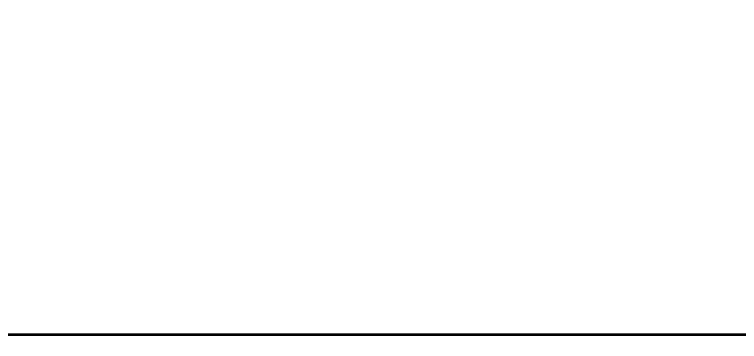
# Model space of a CAD drawing. Header units: metres. Extents: x 6 to 601, y -20 to 118.
# Drawn here: x 166 to 173.42, y 41.17 to 44.51 of the extents above; entities that cross this region are included whole.
import ezdxf

# ---------------------------------------------------------------- set-up
doc = ezdxf.new("R2010")
doc.units = ezdxf.units.M
doc.header["$MEASUREMENT"] = 0
doc.set_wipeout_variables(frame=1)
doc.layers.add('DEFPOINT', color=7, linetype='Continuous')
doc.layers.add('PDA_Hatch 2_Black Electrical Band Blocks_100x100x60mm', color=253, linetype='Continuous')
doc.layers.add('EXISTING ROAD', color=7, linetype='Continuous', lineweight=5)
doc.layers.add('WALL', color=46, linetype='Continuous', lineweight=30)

# ---------------------------------------------------------------- blocks, each defined once
blk = doc.blocks.new('Survey Base')
at = {"layer": 'WALL', "color": 8, "lineweight": 5}
for points in [[(9875.959, 10033.657), (9882.269, 10031.103), (9903.271, 10022.652), (9927.578, 10012.78), (9941.609, 10007.165), (9945.998, 10004.706), (9950.494, 10000.672), (9954.944, 9996.373), (9958.545, 9989.785), (9960.662, 9984.051), (9960.901, 9979.674), (9957.906, 9959.859), (9956.855, 9954.511), (9979.983, 9950.813)], [(9875.839, 10033.381), (9882.157, 10030.824), (9903.159, 10022.374), (9927.466, 10012.502), (9941.479, 10006.894), (9945.823, 10004.46), (9950.289, 10000.452), (9954.702, 9996.189), (9958.271, 9989.661), (9960.364, 9983.99), (9960.599, 9979.688), (9957.61, 9959.91), (9956.501, 9954.264), (9979.935, 9950.517)]]:
    blk.add_lwpolyline(points, dxfattribs=at)
blk = doc.blocks.new('site plan')
at = {"layer": 'PDA_Hatch 2_Black Electrical Band Blocks_100x100x60mm', "lineweight": 0, "true_color": 0xc7c8ca, "transparency": 33554687}
h = blk.add_hatch(dxfattribs=at)
h.set_pattern_fill('ANSI37', color=9, scale=0.8, angle=133.7999)
h.set_pattern_definition([(178.7998968, (-10425.47564, -11325.61845), (-0.0020944221, -0.0999780646), []), (268.7998968, (-10425.47564, -11325.61845), (0.0999780646, -0.0020944221), [])])
edge = h.paths.add_edge_path()
edge.add_line((347.741, 227.569), (347.81, 227.175))
edge.add_line((347.81, 227.175), (350.326, 227.519))
edge.add_line((350.326, 227.519), (352.669, 227.125))
edge.add_arc((359.686, 159.138), 68.349, 55.61939, 95.89245, ccw=False)
edge.add_line((398.282, 215.546), (398.583, 215.825))
edge.add_arc((359.686, 159.138), 68.749, 55.54302, 95.84723)
edge.add_line((352.682, 227.529), (350.332, 227.924))
edge.add_line((350.332, 227.924), (347.741, 227.569))
h.paths.add_polyline_path([(323.787, 218.574), (323.987, 218.228), (333.415, 223.669), (338.127, 225.624), (344.128, 226.671), (347.215, 227.093), (347.146, 227.488), (344.067, 227.067), (338.015, 226.011), (333.238, 224.029)])
h.paths.add_polyline_path([(323.468, 217.928), (323.268, 218.275), (320.105, 216.449), (297.316, 203.453), (280.805, 193.966), (281.005, 193.62), (297.515, 203.106), (320.304, 216.102)])
at = {"layer": 'EXISTING ROAD', "rotation": 51.79989677134766}
blk.add_blockref('Survey Base', (2049.792, -13777.89), dxfattribs=at)

msp = doc.modelspace()

# ---------------------------------------------------------------- block references
at = {"xscale": 0.232473712272114, "yscale": 0.232473712272114, "zscale": 0.232473712272114}
msp.add_blockref('site plan', (81.207, -4.7204, 23.1017), dxfattribs=at)

# ---------------------------------------------------------------- next in the draw order: wipeouts: each hides what was drawn before it
at = {"color": 7, "true_color": 0xffffff}
msp.add_wipeout([(135.759, 61.0434), (165.2784, 61.8305), (165.6141, 58.437), (165.6141, 53.7368), (173.5532, 53.7368), (173.5532, 58.437), (210.6388, 24.3312), (128.852, 14.5662)], dxfattribs=at).dxf.layer = 'DEFPOINT'

# ---------------------------------------------------------------- next in the draw order: linework, layer by layer
at = {"color": 3, "lineweight": 53}
msp.add_lwpolyline([(149.6793, 73.5277), (213.7253, 73.5277), (213.7253, 41.235), (149.6793, 41.235)], close=True, dxfattribs=at)

doc.saveas('drawing.dxf')
